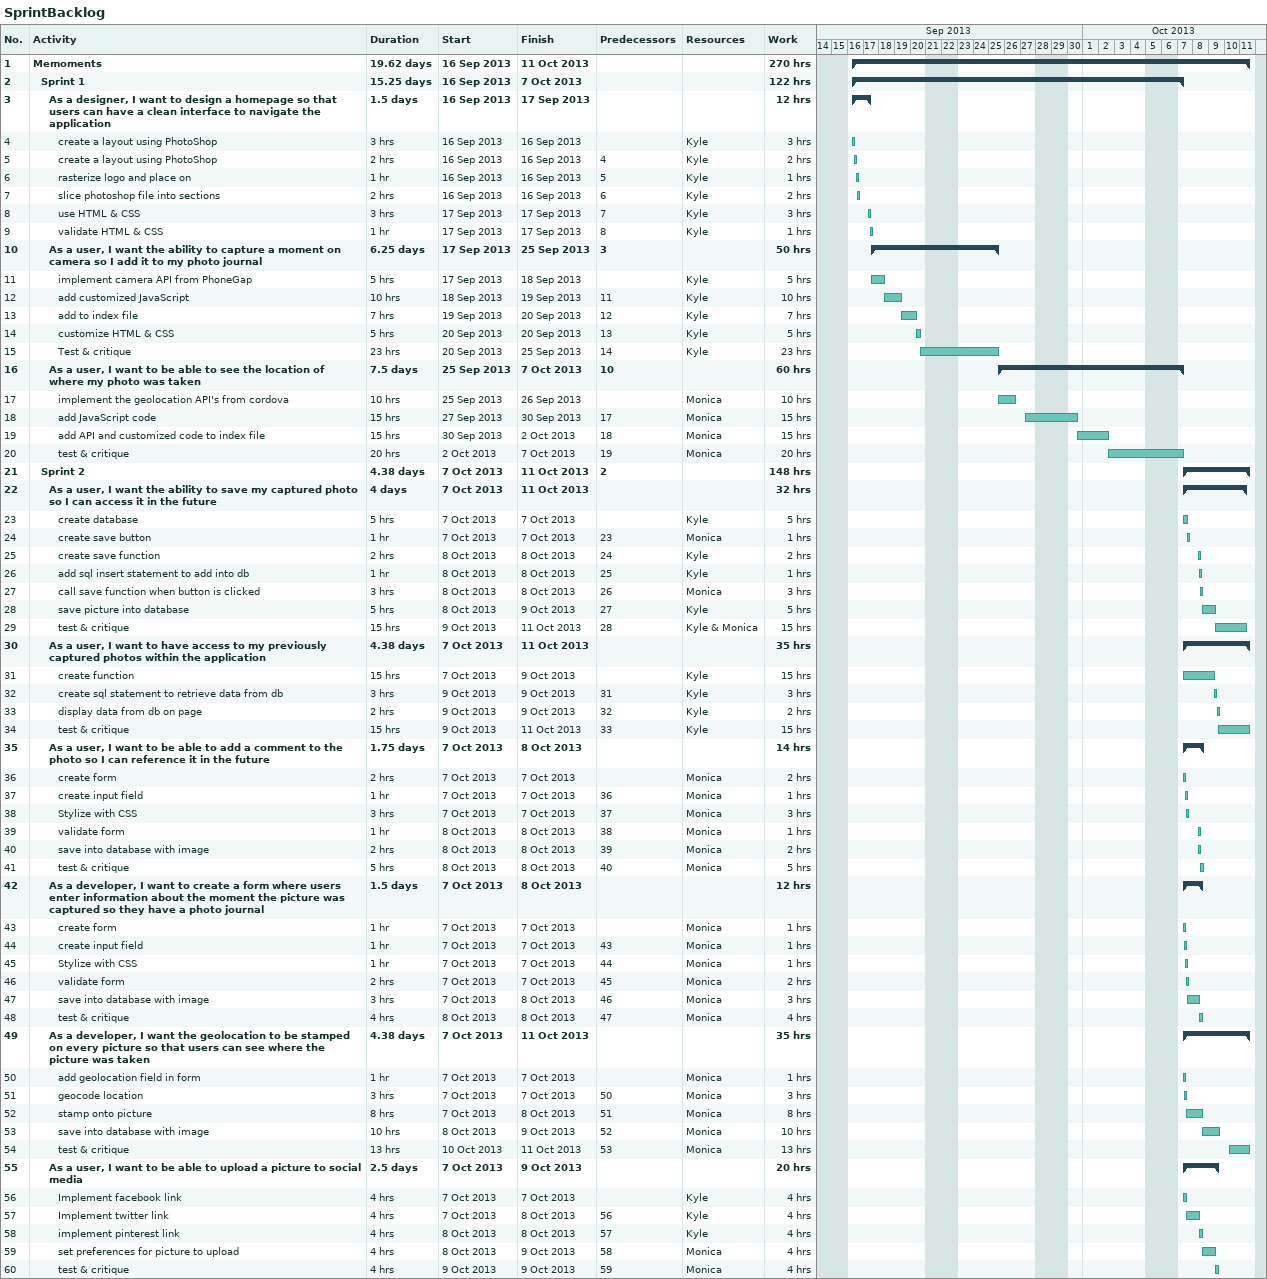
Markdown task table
SprintBacklog

| ID | Level | Task | Duration | Start | Finish | Predecessors | Resources | Work (h) |
|---|---|---|---|---|---|---|---|---|
| 1 | 1 | **Memoments** | 19.62d | 2013-09-16 | 2013-10-11 |  |  | 270 |
| 2 | 2 | **Sprint 1** | 15.25d | 2013-09-16 | 2013-10-07 |  |  | 122 |
| 3 | 3 | **As a designer, I want to design a homepage so that users can have a clean interface to navigate the application** | 1.5d | 2013-09-16 | 2013-09-17 |  |  | 12 |
| 4 | 4 | create a layout using PhotoShop | 3h | 2013-09-16 | 2013-09-16 |  | Kyle | 3 |
| 5 | 4 | create a layout using PhotoShop | 2h | 2013-09-16 | 2013-09-16 | 4 | Kyle | 2 |
| 6 | 4 | rasterize logo and place on | 1h | 2013-09-16 | 2013-09-16 | 5 | Kyle | 1 |
| 7 | 4 | slice photoshop file into sections | 2h | 2013-09-16 | 2013-09-16 | 6 | Kyle | 2 |
| 8 | 4 | use HTML & CSS | 3h | 2013-09-17 | 2013-09-17 | 7 | Kyle | 3 |
| 9 | 4 | validate HTML & CSS | 1h | 2013-09-17 | 2013-09-17 | 8 | Kyle | 1 |
| 10 | 3 | **As a user, I want the ability to capture a moment on camera so I add it to my photo journal** | 6.25d | 2013-09-17 | 2013-09-25 | 3 |  | 50 |
| 11 | 4 | implement camera API from PhoneGap | 5h | 2013-09-17 | 2013-09-18 |  | Kyle | 5 |
| 12 | 4 | add customized JavaScript | 10h | 2013-09-18 | 2013-09-19 | 11 | Kyle | 10 |
| 13 | 4 | add to index file | 7h | 2013-09-19 | 2013-09-20 | 12 | Kyle | 7 |
| 14 | 4 | customize HTML & CSS | 5h | 2013-09-20 | 2013-09-20 | 13 | Kyle | 5 |
| 15 | 4 | Test & critique | 23h | 2013-09-20 | 2013-09-25 | 14 | Kyle | 23 |
| 16 | 3 | **As a user, I want to be able to see the location of where my photo was taken** | 7.5d | 2013-09-25 | 2013-10-07 | 10 |  | 60 |
| 17 | 4 | implement the geolocation API's from cordova | 10h | 2013-09-25 | 2013-09-26 |  | Monica | 10 |
| 18 | 4 | add JavaScript code | 15h | 2013-09-27 | 2013-09-30 | 17 | Monica | 15 |
| 19 | 4 | add API and customized code to index file | 15h | 2013-09-30 | 2013-10-02 | 18 | Monica | 15 |
| 20 | 4 | test & critique | 20h | 2013-10-02 | 2013-10-07 | 19 | Monica | 20 |
| 21 | 2 | **Sprint 2** | 4.38d | 2013-10-07 | 2013-10-11 | 2 |  | 148 |
| 22 | 3 | **As a user, I want the ability to save my captured photo so I can access it in the future** | 4d | 2013-10-07 | 2013-10-11 |  |  | 32 |
| 23 | 4 | create database | 5h | 2013-10-07 | 2013-10-07 |  | Kyle | 5 |
| 24 | 4 | create save button | 1h | 2013-10-07 | 2013-10-07 | 23 | Monica | 1 |
| 25 | 4 | create save function | 2h | 2013-10-08 | 2013-10-08 | 24 | Kyle | 2 |
| 26 | 4 | add sql insert statement to add into db | 1h | 2013-10-08 | 2013-10-08 | 25 | Kyle | 1 |
| 27 | 4 | call save function when button is clicked | 3h | 2013-10-08 | 2013-10-08 | 26 | Monica | 3 |
| 28 | 4 | save picture into database | 5h | 2013-10-08 | 2013-10-09 | 27 | Kyle | 5 |
| 29 | 4 | test & critique | 15h | 2013-10-09 | 2013-10-11 | 28 | Kyle & Monica | 15 |
| 30 | 3 | **As a user, I want to have access to my previously captured photos within the application** | 4.38d | 2013-10-07 | 2013-10-11 |  |  | 35 |
| 31 | 4 | create function | 15h | 2013-10-07 | 2013-10-09 |  | Kyle | 15 |
| 32 | 4 | create sql statement to retrieve data from db | 3h | 2013-10-09 | 2013-10-09 | 31 | Kyle | 3 |
| 33 | 4 | display data from db on page | 2h | 2013-10-09 | 2013-10-09 | 32 | Kyle | 2 |
| 34 | 4 | test & critique | 15h | 2013-10-09 | 2013-10-11 | 33 | Kyle | 15 |
| 35 | 3 | **As a user, I want to be able to add a comment to the photo so I can reference it in the future** | 1.75d | 2013-10-07 | 2013-10-08 |  |  | 14 |
| 36 | 4 | create form | 2h | 2013-10-07 | 2013-10-07 |  | Monica | 2 |
| 37 | 4 | create input field | 1h | 2013-10-07 | 2013-10-07 | 36 | Monica | 1 |
| 38 | 4 | Stylize with CSS | 3h | 2013-10-07 | 2013-10-07 | 37 | Monica | 3 |
| 39 | 4 | validate form | 1h | 2013-10-08 | 2013-10-08 | 38 | Monica | 1 |
| 40 | 4 | save into database with image | 2h | 2013-10-08 | 2013-10-08 | 39 | Monica | 2 |
| 41 | 4 | test & critique | 5h | 2013-10-08 | 2013-10-08 | 40 | Monica | 5 |
| 42 | 3 | **As a developer, I want to create a form where users enter information about the moment the picture was captured so they have a photo journal** | 1.5d | 2013-10-07 | 2013-10-08 |  |  | 12 |
| 43 | 4 | create form | 1h | 2013-10-07 | 2013-10-07 |  | Monica | 1 |
| 44 | 4 | create input field | 1h | 2013-10-07 | 2013-10-07 | 43 | Monica | 1 |
| 45 | 4 | Stylize with CSS | 1h | 2013-10-07 | 2013-10-07 | 44 | Monica | 1 |
| 46 | 4 | validate form | 2h | 2013-10-07 | 2013-10-07 | 45 | Monica | 2 |
| 47 | 4 | save into database with image | 3h | 2013-10-07 | 2013-10-08 | 46 | Monica | 3 |
| 48 | 4 | test & critique | 4h | 2013-10-08 | 2013-10-08 | 47 | Monica | 4 |
| 49 | 3 | **As a developer, I want the geolocation to be stamped on every picture so that users can see where the picture was taken** | 4.38d | 2013-10-07 | 2013-10-11 |  |  | 35 |
| 50 | 4 | add geolocation field in form | 1h | 2013-10-07 | 2013-10-07 |  | Monica | 1 |
| 51 | 4 | geocode location | 3h | 2013-10-07 | 2013-10-07 | 50 | Monica | 3 |
| 52 | 4 | stamp onto picture | 8h | 2013-10-07 | 2013-10-08 | 51 | Monica | 8 |
| 53 | 4 | save into database with image | 10h | 2013-10-08 | 2013-10-09 | 52 | Monica | 10 |
| 54 | 4 | test & critique | 13h | 2013-10-10 | 2013-10-11 | 53 | Monica | 13 |
| 55 | 3 | **As a user, I want to be able to upload a picture to social media** | 2.5d | 2013-10-07 | 2013-10-09 |  |  | 20 |
| 56 | 4 | Implement facebook link | 4h | 2013-10-07 | 2013-10-07 |  | Kyle | 4 |
| 57 | 4 | Implement twitter link | 4h | 2013-10-07 | 2013-10-08 | 56 | Kyle | 4 |
| 58 | 4 | implement pinterest link | 4h | 2013-10-08 | 2013-10-08 | 57 | Kyle | 4 |
| 59 | 4 | set preferences for picture to upload | 4h | 2013-10-08 | 2013-10-09 | 58 | Monica | 4 |
| 60 | 4 | test & critique | 4h | 2013-10-09 | 2013-10-09 | 59 | Monica | 4 |
